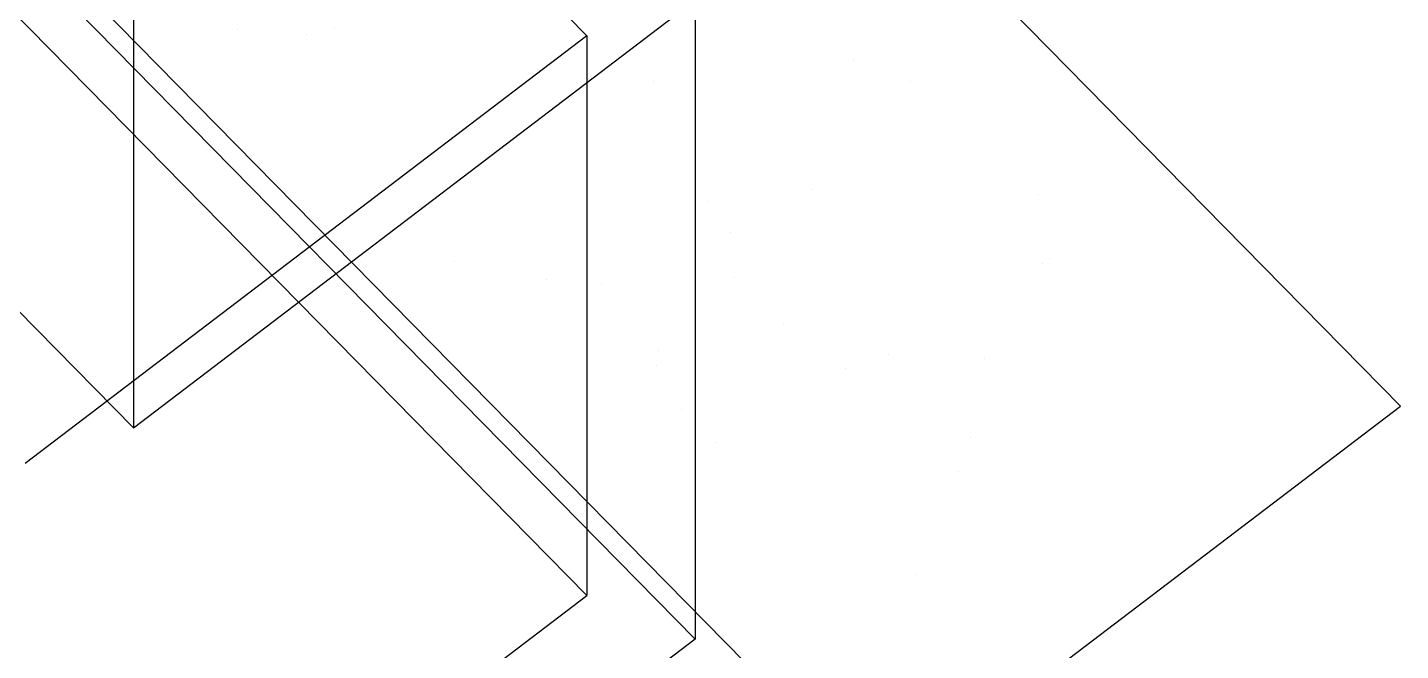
# Model space of a CAD drawing. Extents: x 0.1 to 1.91, y 6.56 to 8.08.
# Drawn here: x 1.3 to 1.907, y 7.346 to 7.622 of the extents above; entities that cross this region are included whole.
import ezdxf

# ---------------------------------------------------------------- set-up
doc = ezdxf.new("R2010")
doc.units = 0
doc.layers.get('0').update_dxf_attribs({"linetype": 'CONTINUOUS'})

msp = doc.modelspace()

# ---------------------------------------------------------------- linework, layer by layer
at = {"color": 7, "const_width": 0.000000113}
for points in [[(1.53145, 7.59504), (1.52688, 7.59969), (1.56055, 7.62532), (1.55812, 7.62563), (1.55546, 7.62618), (1.55258, 7.62696), (1.54974, 7.62786), (1.54722, 7.6288), (1.54503, 7.62977), (1.55014, 7.63366), (1.55408, 7.6323), (1.558, 7.63131), (1.5619, 7.63068), (1.56558, 7.63042), (1.56885, 7.6305), (1.57171, 7.63093), (1.57466, 7.62794), (1.53145, 7.59504)], [(1.70086, 7.62682), (1.65782, 7.59406), (1.65358, 7.59837)], [(1.68119, 7.62332), (1.68119, 7.62148), (1.68087, 7.61969), (1.69631, 7.63144)], [(1.41419, 7.59642), (1.40912, 7.59256), (1.38451, 7.61759), (1.3858, 7.61851), (1.3872, 7.61926), (1.38871, 7.61984), (1.39139, 7.62054), (1.3943, 7.62097), (1.39744, 7.62113), (1.40101, 7.62103), (1.40517, 7.62065), (1.40994, 7.62001), (1.41712, 7.61906), (1.42289, 7.61859), (1.42726, 7.61861), (1.43064, 7.61908), (1.43347, 7.61997), (1.43575, 7.62128), (1.43752, 7.62301)], [(1.44498, 7.62242), (1.44318, 7.6192), (1.44033, 7.61641), (1.43851, 7.61521), (1.43652, 7.61423), (1.43434, 7.61347), (1.4319, 7.61294), (1.42914, 7.61263), (1.42605, 7.61256), (1.42225, 7.61274), (1.41738, 7.61321), (1.41143, 7.61396), (1.40663, 7.61461), (1.40307, 7.61503), (1.40073, 7.61521), (1.39904, 7.61523), (1.39745, 7.61516), (1.39594, 7.615), (1.41419, 7.59642)], [(1.65358, 7.59837), (1.65752, 7.60137), (1.65296, 7.60142), (1.6489, 7.6028), (1.64533, 7.60551), (1.64347, 7.60781), (1.64218, 7.61034), (1.64146, 7.6131), (1.64134, 7.61598), (1.64186, 7.61886), (1.64301, 7.62173)], [(1.65128, 7.62188), (1.64902, 7.61887), (1.64792, 7.61588), (1.64782, 7.61305), (1.64855, 7.61055), (1.65011, 7.60837), (1.65232, 7.60668), (1.65496, 7.60568), (1.65804, 7.60535), (1.66142, 7.60586), (1.665, 7.60734), (1.66878, 7.6098), (1.67243, 7.613), (1.67485, 7.61611), (1.67604, 7.61912), (1.67617, 7.62195)], [(1.44439, 7.59818), (1.44357, 7.60064), (1.44331, 7.60294), (1.44361, 7.60508), (1.44443, 7.60707), (1.44576, 7.60889), (1.44758, 7.61055), (1.45087, 7.61247), (1.45447, 7.61349), (1.4584, 7.61359), (1.46234, 7.61274), (1.46599, 7.61092), (1.46937, 7.60812), (1.47204, 7.60475), (1.47357, 7.60126), (1.47394, 7.59765), (1.47325, 7.59418), (1.47159, 7.59116), (1.46894, 7.58856), (1.46688, 7.58726), (1.46469, 7.58639), (1.46237, 7.58597), (1.45995, 7.58601), (1.45743, 7.58654), (1.45483, 7.58757), (1.45589, 7.58464), (1.45624, 7.58181), (1.45588, 7.57908), (1.45483, 7.57652), (1.45314, 7.57417), (1.4508, 7.57203), (1.44694, 7.56976), (1.44272, 7.56855), (1.43815, 7.56841), (1.43357, 7.56935), (1.42935, 7.57141), (1.4255, 7.57459), (1.42248, 7.5784), (1.42078, 7.58237), (1.42038, 7.5865), (1.42123, 7.59048), (1.42324, 7.59401), (1.42641, 7.5971), (1.42926, 7.5989), (1.43222, 7.60006), (1.43529, 7.60058), (1.43837, 7.60044), (1.44141, 7.59964), (1.44439, 7.59818)], [(1.70199, 7.61486), (1.70807, 7.61948), (1.71264, 7.61483), (1.70656, 7.61021), (1.70199, 7.61486)], [(1.45243, 7.60593), (1.45071, 7.60428), (1.44961, 7.60244), (1.44914, 7.6004), (1.44931, 7.59831), (1.45014, 7.59632), (1.45162, 7.59443), (1.45349, 7.59291), (1.45557, 7.59193), (1.45787, 7.59149), (1.46019, 7.59158), (1.46232, 7.59221), (1.46427, 7.59336), (1.46592, 7.59495), (1.46696, 7.59678), (1.46742, 7.59885), (1.46727, 7.60096), (1.46649, 7.60293), (1.46507, 7.60476), (1.46321, 7.60627), (1.46112, 7.60725), (1.45879, 7.6077), (1.45646, 7.60763), (1.45434, 7.60704), (1.45243, 7.60593)], [(1.69621, 7.61045), (1.70078, 7.6058), (1.66961, 7.58207), (1.66503, 7.58672), (1.69621, 7.61045)], [(1.55781, 7.56823), (1.56811, 7.57607), (1.55196, 7.5925), (1.5568, 7.59619), (1.60168, 7.60014), (1.60541, 7.59634), (1.57753, 7.57511), (1.58256, 7.56999), (1.57771, 7.56631), (1.57268, 7.57142), (1.56238, 7.56358), (1.55781, 7.56823)], [(1.67656, 7.57499), (1.70774, 7.59873), (1.71185, 7.59454), (1.70742, 7.59117), (1.71255, 7.59103), (1.71712, 7.58942), (1.72114, 7.58635), (1.72261, 7.58465), (1.72377, 7.58288), (1.72461, 7.58102), (1.72511, 7.57918), (1.72525, 7.57747), (1.72501, 7.57588), (1.72446, 7.57438), (1.72363, 7.5729), (1.72253, 7.57146), (1.72145, 7.57039), (1.71982, 7.569), (1.71765, 7.56729), (1.69848, 7.5527), (1.69391, 7.55735), (1.71287, 7.57179), (1.71479, 7.57335), (1.71622, 7.57475), (1.71717, 7.57601), (1.71772, 7.57722), (1.71794, 7.57851), (1.71783, 7.57987), (1.7174, 7.58125), (1.71666, 7.58257), (1.7156, 7.58384), (1.7135, 7.58555), (1.71111, 7.58672), (1.70841, 7.58734), (1.70538, 7.58712), (1.70196, 7.58578), (1.69816, 7.58331), (1.68114, 7.57034), (1.67656, 7.57499)], [(1.43108, 7.5923), (1.42969, 7.59106), (1.42855, 7.58963), (1.42764, 7.58802), (1.42705, 7.5863), (1.42688, 7.58454), (1.42712, 7.58273), (1.42772, 7.58097), (1.42865, 7.57934), (1.42989, 7.57784), (1.43222, 7.57596), (1.43484, 7.57474), (1.43774, 7.5742), (1.4407, 7.57434), (1.44347, 7.57519), (1.44607, 7.57674), (1.44822, 7.57882), (1.44959, 7.58116), (1.45018, 7.58378), (1.44998, 7.58645), (1.44898, 7.58895), (1.44718, 7.59127), (1.44488, 7.59313), (1.44227, 7.59431), (1.43937, 7.59483), (1.43641, 7.59468), (1.43365, 7.59383), (1.43108, 7.5923)], [(1.48065, 7.58631), (1.48572, 7.59018), (1.50982, 7.56566), (1.50572, 7.56253), (1.50012, 7.56247), (1.49389, 7.56191), (1.48704, 7.56085), (1.48001, 7.55933), (1.47324, 7.55737), (1.46673, 7.55499), (1.46222, 7.55298), (1.45769, 7.55057), (1.45315, 7.54777), (1.44845, 7.55254), (1.4523, 7.55507), (1.45697, 7.5576), (1.46245, 7.56013), (1.46845, 7.56245), (1.47465, 7.56437), (1.48106, 7.56587), (1.48738, 7.56695), (1.49332, 7.56758), (1.49888, 7.56776), (1.48065, 7.58631)], [(1.59236, 7.59453), (1.5613, 7.59162), (1.57296, 7.57976), (1.59236, 7.59453)], [(1.5893, 7.5362), (1.58473, 7.54085), (1.6184, 7.56648), (1.61597, 7.56679), (1.61331, 7.56734), (1.61043, 7.56811), (1.60759, 7.56902), (1.60508, 7.56996), (1.60289, 7.57093), (1.60799, 7.57482), (1.61193, 7.57346), (1.61585, 7.57247), (1.61975, 7.57184), (1.62343, 7.57158), (1.6267, 7.57166), (1.62956, 7.57209), (1.63251, 7.56909), (1.5893, 7.5362)], [(1.72693, 7.5306), (1.72376, 7.53116), (1.72096, 7.53192), (1.71852, 7.53289), (1.71635, 7.53409), (1.71433, 7.53554), (1.71246, 7.53723), (1.71, 7.54023), (1.70856, 7.54318), (1.70813, 7.54609), (1.70864, 7.54883), (1.70998, 7.55127), (1.71216, 7.55341), (1.71374, 7.55443), (1.71544, 7.55519), (1.71724, 7.55567), (1.71909, 7.5559), (1.72089, 7.55587), (1.72264, 7.55558), (1.72436, 7.55509), (1.72603, 7.55441), (1.72767, 7.55356), (1.72899, 7.55269), (1.7306, 7.55152), (1.73252, 7.55003), (1.73643, 7.54702), (1.73975, 7.54471), (1.74249, 7.54312), (1.74314, 7.54359), (1.74361, 7.54393), (1.7439, 7.54415), (1.7457, 7.54577), (1.74678, 7.54736), (1.74715, 7.54893), (1.74679, 7.55106), (1.74565, 7.55328), (1.74374, 7.55558), (1.74163, 7.55747), (1.73961, 7.55875), (1.73767, 7.55943), (1.73564, 7.55955), (1.73334, 7.55915), (1.73077, 7.55823), (1.72701, 7.56331), (1.72957, 7.56438), (1.73203, 7.56506), (1.73437, 7.56535), (1.7367, 7.56521), (1.73909, 7.56464), (1.74155, 7.56363), (1.74402, 7.56221), (1.74642, 7.56041), (1.74877, 7.55824), (1.75083, 7.55597), (1.75238, 7.55383), (1.75345, 7.55182), (1.75408, 7.54997), (1.75435, 7.54829), (1.75426, 7.54679), (1.75383, 7.54539), (1.75311, 7.54399), (1.75208, 7.54261), (1.75107, 7.54161), (1.74952, 7.5403), (1.74744, 7.53867), (1.74039, 7.5333), (1.73612, 7.52999), (1.73311, 7.52752), (1.73137, 7.52591), (1.73034, 7.52467), (1.72948, 7.52333), (1.72878, 7.52189), (1.724, 7.52674), (1.72474, 7.52805), (1.72572, 7.52933), (1.72693, 7.5306)], [(1.48251, 7.53561), (1.48737, 7.5315), (1.48569, 7.52935), (1.48466, 7.52731), (1.48431, 7.52537), (1.48456, 7.52352), (1.48537, 7.52174), (1.48673, 7.52003), (1.4882, 7.51876), (1.4898, 7.51779), (1.49154, 7.51712), (1.49336, 7.51674), (1.49522, 7.51662), (1.49712, 7.51675), (1.49915, 7.51715), (1.5014, 7.51785), (1.50386, 7.51885), (1.50637, 7.52008), (1.50875, 7.52148), (1.511, 7.52307), (1.51127, 7.52328), (1.51162, 7.52355), (1.51203, 7.5239), (1.50943, 7.52374), (1.50682, 7.52397), (1.50419, 7.52459), (1.50169, 7.52558), (1.49946, 7.52692), (1.49748, 7.52862), (1.49499, 7.53193), (1.49367, 7.53556), (1.49353, 7.53953), (1.49461, 7.54351), (1.49695, 7.54719), (1.50055, 7.55056), (1.505, 7.55329), (1.50963, 7.55483), (1.51443, 7.55519), (1.51906, 7.55442), (1.52318, 7.5526), (1.52679, 7.54972), (1.52889, 7.54713), (1.53035, 7.54431), (1.53117, 7.54124), (1.53129, 7.53805), (1.53067, 7.53487), (1.52929, 7.53168), (1.52696, 7.52836), (1.52344, 7.52476), (1.51875, 7.52088), (1.51345, 7.51715), (1.50855, 7.51434), (1.50406, 7.51245), (1.49986, 7.51139), (1.49585, 7.51107), (1.49201, 7.51148), (1.48844, 7.51259), (1.48519, 7.51438), (1.48228, 7.51683), (1.47986, 7.51985), (1.47842, 7.52298), (1.47795, 7.52622), (1.47847, 7.52947), (1.47999, 7.53259), (1.48251, 7.53561)], [(1.52021, 7.53103), (1.52281, 7.53341), (1.52452, 7.53596), (1.52534, 7.53866), (1.52533, 7.5413), (1.52454, 7.54369), (1.52297, 7.54582), (1.52071, 7.54755), (1.51798, 7.54862), (1.51479, 7.54903), (1.51142, 7.5487), (1.50819, 7.54757), (1.50507, 7.54565), (1.50274, 7.54345), (1.50123, 7.54103), (1.50054, 7.53838), (1.50065, 7.53573), (1.50156, 7.53328), (1.50326, 7.53104), (1.50554, 7.52923), (1.50814, 7.52812), (1.51105, 7.52769), (1.51412, 7.528), (1.51717, 7.52912), (1.52021, 7.53103)], [(1.61239, 7.53291), (1.61767, 7.5288), (1.6156, 7.52607), (1.61434, 7.52352), (1.61387, 7.52115), (1.61413, 7.51893), (1.615, 7.51687), (1.6165, 7.51495), (1.61883, 7.51309), (1.6215, 7.5119), (1.62453, 7.51138), (1.62763, 7.51153), (1.6305, 7.51241), (1.63315, 7.51399), (1.63521, 7.51596), (1.63653, 7.51818), (1.6371, 7.52065), (1.63692, 7.52317), (1.63596, 7.52554), (1.63423, 7.52777), (1.63323, 7.52867), (1.63196, 7.52961), (1.63042, 7.5306), (1.63557, 7.53362), (1.63582, 7.5333), (1.63604, 7.53304), (1.63624, 7.53282), (1.63832, 7.53106), (1.64066, 7.52972), (1.64326, 7.52882), (1.64595, 7.52855), (1.64853, 7.52914), (1.65103, 7.53057), (1.65267, 7.53216), (1.6537, 7.53396), (1.65414, 7.53597), (1.65396, 7.53804), (1.65313, 7.54002), (1.65166, 7.54189), (1.64976, 7.54344), (1.64763, 7.54445), (1.64527, 7.54494), (1.64272, 7.54485), (1.64002, 7.54415), (1.63718, 7.54284), (1.63354, 7.5482), (1.63762, 7.54989), (1.64163, 7.55068), (1.64559, 7.5506), (1.64935, 7.54965), (1.65279, 7.54789), (1.6559, 7.5453), (1.65771, 7.54316), (1.65908, 7.54088), (1.66, 7.53844), (1.66045, 7.53598), (1.66038, 7.5336), (1.6598, 7.53131), (1.65878, 7.52919), (1.65738, 7.52732), (1.65561, 7.52571), (1.65366, 7.52448), (1.65154, 7.52363), (1.64924, 7.52316), (1.64681, 7.52309), (1.64432, 7.52347), (1.64176, 7.52429), (1.643, 7.52161), (1.64349, 7.51894), (1.64324, 7.51629), (1.64225, 7.51373), (1.64054, 7.51135), (1.63812, 7.50914), (1.63416, 7.50683), (1.62979, 7.50561), (1.62501, 7.50548), (1.62026, 7.50645), (1.61595, 7.5085), (1.6121, 7.51165), (1.6094, 7.51507), (1.60781, 7.51868), (1.60734, 7.52249), (1.60796, 7.52626), (1.60965, 7.52973), (1.61239, 7.53291)], [(1.73835, 7.53997), (1.73567, 7.54137), (1.73252, 7.5434), (1.72889, 7.54604), (1.72687, 7.54752), (1.72519, 7.5486), (1.72385, 7.5493), (1.72268, 7.54968), (1.7215, 7.54986), (1.72033, 7.54982), (1.71919, 7.54959), (1.71815, 7.54916), (1.71718, 7.54856), (1.71601, 7.54739), (1.71529, 7.54602), (1.71504, 7.54447), (1.71533, 7.54279), (1.71621, 7.54106), (1.71769, 7.53928), (1.71953, 7.53766), (1.72154, 7.53641), (1.72372, 7.53551), (1.72597, 7.535), (1.7282, 7.53491), (1.7304, 7.53522), (1.73219, 7.53586), (1.7342, 7.53695), (1.73642, 7.53849), (1.73835, 7.53997)], [(1.74912, 7.5096), (1.74512, 7.50537), (1.74361, 7.50644), (1.7423, 7.50749), (1.74119, 7.50853), (1.73976, 7.51017), (1.73877, 7.51171), (1.73824, 7.51315), (1.73809, 7.5145), (1.73824, 7.51576), (1.7387, 7.51693), (1.73975, 7.51828), (1.74164, 7.52005), (1.74438, 7.52225), (1.76232, 7.5359), (1.75897, 7.53931), (1.76308, 7.54244), (1.76643, 7.53903), (1.77415, 7.54491), (1.78186, 7.5427), (1.77097, 7.53441), (1.77557, 7.52973), (1.77146, 7.5266), (1.76686, 7.53128), (1.74864, 7.5174), (1.74733, 7.51636), (1.74645, 7.51554), (1.74597, 7.51494), (1.74576, 7.51444), (1.74568, 7.51391), (1.74573, 7.51336), (1.74593, 7.51278), (1.74633, 7.51215), (1.74691, 7.51148), (1.74749, 7.51093), (1.74823, 7.5103), (1.74912, 7.5096)], [(1.51143, 7.50619), (1.51629, 7.50207), (1.51461, 7.49993), (1.51359, 7.49789), (1.51323, 7.49595), (1.51348, 7.4941), (1.51429, 7.49232), (1.51566, 7.49061), (1.51713, 7.48934), (1.51873, 7.48837), (1.52047, 7.4877), (1.52229, 7.48732), (1.52415, 7.48719), (1.52605, 7.48732), (1.52808, 7.48773), (1.53032, 7.48843), (1.53278, 7.48943), (1.53529, 7.49066), (1.53767, 7.49206), (1.53993, 7.49364), (1.5402, 7.49386), (1.54054, 7.49413), (1.54096, 7.49447), (1.53836, 7.49432), (1.53574, 7.49455), (1.53312, 7.49517), (1.53062, 7.49616), (1.52838, 7.4975), (1.52641, 7.4992), (1.52391, 7.5025), (1.5226, 7.50614), (1.52246, 7.51011), (1.52354, 7.51409), (1.52588, 7.51777), (1.52947, 7.52114), (1.53393, 7.52387), (1.53855, 7.52541), (1.54335, 7.52577), (1.54798, 7.525), (1.5521, 7.52317), (1.55571, 7.52029), (1.55781, 7.51771), (1.55927, 7.51489), (1.56009, 7.51182), (1.56022, 7.50863), (1.55959, 7.50545), (1.55822, 7.50226), (1.55588, 7.49894), (1.55237, 7.49534), (1.54767, 7.49146), (1.54238, 7.48773), (1.53748, 7.48492), (1.53299, 7.48303), (1.52879, 7.48197), (1.52477, 7.48164), (1.52094, 7.48206), (1.51736, 7.48317), (1.51412, 7.48495), (1.51121, 7.48741), (1.50879, 7.49043), (1.50734, 7.49356), (1.50688, 7.4968), (1.5074, 7.50004), (1.50892, 7.50317), (1.51143, 7.50619)], [(1.54914, 7.50161), (1.55173, 7.50399), (1.55344, 7.50654), (1.55427, 7.50923), (1.55426, 7.51188), (1.55347, 7.51427), (1.5519, 7.5164), (1.54963, 7.51813), (1.5469, 7.5192), (1.54371, 7.5196), (1.54035, 7.51928), (1.53711, 7.51815), (1.534, 7.51623), (1.53167, 7.51403), (1.53016, 7.51161), (1.52946, 7.50896), (1.52958, 7.50631), (1.53049, 7.50386), (1.53219, 7.50162), (1.53447, 7.49981), (1.53706, 7.49869), (1.53998, 7.49827), (1.54305, 7.49858), (1.5461, 7.4997), (1.54914, 7.50161)], [(1.6616, 7.46266), (1.65703, 7.46731), (1.6907, 7.49294), (1.68827, 7.49325), (1.68561, 7.49379), (1.68273, 7.49457), (1.67989, 7.49548), (1.67738, 7.49642), (1.67519, 7.49739), (1.68029, 7.50128), (1.68423, 7.49992), (1.68815, 7.49893), (1.69205, 7.4983), (1.69573, 7.49803), (1.699, 7.49812), (1.70186, 7.49855), (1.70481, 7.49555), (1.6616, 7.46266)], [(1.6325, 7.49226), (1.63851, 7.49684), (1.64372, 7.49154), (1.6377, 7.48696), (1.6325, 7.49226)], [(1.60039, 7.4558), (1.59543, 7.46011), (1.59685, 7.46202), (1.59778, 7.46375), (1.59822, 7.46531), (1.59815, 7.46762), (1.59738, 7.46974), (1.59591, 7.47168), (1.59436, 7.47298), (1.59261, 7.47392), (1.59067, 7.47451), (1.58793, 7.4748), (1.58503, 7.47461), (1.58195, 7.47392), (1.5786, 7.47261), (1.57485, 7.47052), (1.5707, 7.46766), (1.57366, 7.46781), (1.57644, 7.46754), (1.57906, 7.46684), (1.58146, 7.46579), (1.58359, 7.46446), (1.58547, 7.46283), (1.58793, 7.45955), (1.58923, 7.45593), (1.58936, 7.45195), (1.5883, 7.44797), (1.58602, 7.44433), (1.58252, 7.44103), (1.57972, 7.43919), (1.5767, 7.43779), (1.57348, 7.43683), (1.57021, 7.43636), (1.56705, 7.43641), (1.564, 7.437), (1.56113, 7.43809), (1.55852, 7.43965), (1.55616, 7.44169), (1.55312, 7.44573), (1.55164, 7.45013), (1.5517, 7.45487), (1.55363, 7.4599), (1.55777, 7.46519), (1.5641, 7.47072), (1.57211, 7.47603), (1.57948, 7.47928), (1.58623, 7.48048), (1.59156, 7.47993), (1.59633, 7.47801), (1.60054, 7.4747), (1.60297, 7.47166), (1.60442, 7.4685), (1.60489, 7.46521), (1.60437, 7.46193), (1.60287, 7.4588), (1.60039, 7.4558)], [(1.68394, 7.45763), (1.68881, 7.45352), (1.68712, 7.45137), (1.6861, 7.44933), (1.68575, 7.44739), (1.686, 7.44554), (1.6868, 7.44376), (1.68817, 7.44205), (1.68964, 7.44078), (1.69124, 7.43981), (1.69298, 7.43915), (1.6948, 7.43876), (1.69666, 7.43864), (1.69856, 7.43877), (1.70059, 7.43917), (1.70284, 7.43987), (1.7053, 7.44087), (1.7078, 7.4421), (1.71019, 7.44351), (1.71244, 7.44509), (1.71271, 7.4453), (1.71306, 7.44557), (1.71347, 7.44592), (1.71087, 7.44576), (1.70826, 7.44599), (1.70563, 7.44661), (1.70313, 7.4476), (1.70089, 7.44894), (1.69892, 7.45064), (1.69643, 7.45395), (1.69511, 7.45758), (1.69497, 7.46155), (1.69605, 7.46553), (1.69839, 7.46921), (1.70199, 7.47258), (1.70644, 7.47531), (1.71106, 7.47685), (1.71587, 7.47721), (1.7205, 7.47644), (1.72462, 7.47462), (1.72823, 7.47174), (1.73033, 7.46915), (1.73179, 7.46633), (1.73261, 7.46326), (1.73273, 7.46007), (1.73211, 7.45689), (1.73073, 7.45371), (1.7284, 7.45038), (1.72488, 7.44678), (1.72019, 7.4429), (1.71489, 7.43917), (1.70999, 7.43636), (1.7055, 7.43447), (1.7013, 7.43341), (1.69728, 7.43309), (1.69345, 7.4335), (1.68987, 7.43461), (1.68663, 7.4364), (1.68372, 7.43885), (1.6813, 7.44187), (1.67986, 7.445), (1.67939, 7.44824), (1.67991, 7.45149), (1.68143, 7.45461), (1.68394, 7.45763)], [(1.53228, 7.46728), (1.5383, 7.47186), (1.54351, 7.46656), (1.53749, 7.46198), (1.53228, 7.46728)], [(1.72165, 7.45305), (1.72425, 7.45544), (1.72595, 7.45798), (1.72678, 7.46068), (1.72677, 7.46332), (1.72598, 7.46571), (1.72441, 7.46784), (1.72215, 7.46957), (1.71942, 7.47064), (1.71623, 7.47105), (1.71286, 7.47072), (1.70962, 7.46959), (1.70651, 7.46767), (1.70418, 7.46547), (1.70267, 7.46305), (1.70198, 7.4604), (1.70209, 7.45775), (1.703, 7.4553), (1.7047, 7.45306), (1.70698, 7.45125), (1.70958, 7.45014), (1.71249, 7.44971), (1.71556, 7.45002), (1.71861, 7.45114), (1.72165, 7.45305)], [(1.56317, 7.46066), (1.56148, 7.45918), (1.56008, 7.45752), (1.55895, 7.45566), (1.55817, 7.45373), (1.55784, 7.45181), (1.55795, 7.44992), (1.55845, 7.44812), (1.55927, 7.44651), (1.56043, 7.44507), (1.56257, 7.44343), (1.56513, 7.44243), (1.56811, 7.44207), (1.57128, 7.44242), (1.57442, 7.44358), (1.57753, 7.44553), (1.58006, 7.44787), (1.58172, 7.45035), (1.5825, 7.45298), (1.58244, 7.45558), (1.58157, 7.45799), (1.57989, 7.4602), (1.57764, 7.46198), (1.57503, 7.46311), (1.57206, 7.4636), (1.56897, 7.46338), (1.56601, 7.4624), (1.56317, 7.46066)], [(1.62931, 7.42638), (1.62435, 7.43069), (1.62578, 7.43259), (1.62671, 7.43433), (1.62715, 7.43589), (1.62707, 7.4382), (1.6263, 7.44032), (1.62484, 7.44226), (1.62328, 7.44356), (1.62154, 7.4445), (1.61959, 7.44509), (1.61686, 7.44538), (1.61395, 7.44519), (1.61088, 7.4445), (1.60752, 7.44319), (1.60377, 7.4411), (1.59963, 7.43824), (1.60258, 7.43839), (1.60537, 7.43812), (1.60798, 7.43742), (1.61038, 7.43637), (1.61252, 7.43503), (1.6144, 7.43341), (1.61686, 7.43013), (1.61816, 7.4265), (1.61829, 7.42253), (1.61723, 7.41855), (1.61495, 7.4149), (1.61145, 7.41161), (1.60864, 7.40977), (1.60563, 7.40837), (1.60241, 7.40741), (1.59914, 7.40694), (1.59598, 7.40699), (1.59293, 7.40758), (1.59006, 7.40867), (1.58745, 7.41023), (1.58508, 7.41227), (1.58205, 7.41631), (1.58056, 7.42071), (1.58062, 7.42544), (1.58256, 7.43048), (1.58669, 7.43577), (1.59303, 7.4413), (1.60103, 7.44661), (1.60841, 7.44986), (1.61516, 7.45106), (1.62049, 7.45051), (1.62525, 7.44859), (1.62946, 7.44528), (1.6319, 7.44224), (1.63335, 7.43908), (1.63381, 7.43579), (1.63329, 7.43251), (1.63179, 7.42937), (1.62931, 7.42638)], [(1.75845, 7.42194), (1.75349, 7.42625), (1.75491, 7.42816), (1.75585, 7.42989), (1.75629, 7.43145), (1.75621, 7.43376), (1.75544, 7.43588), (1.75397, 7.43782), (1.75242, 7.43912), (1.75067, 7.44006), (1.74873, 7.44065), (1.74599, 7.44094), (1.74309, 7.44075), (1.74001, 7.44006), (1.73666, 7.43875), (1.73291, 7.43666), (1.72877, 7.4338), (1.73172, 7.43395), (1.73451, 7.43368), (1.73712, 7.43298), (1.73952, 7.43193), (1.74166, 7.4306), (1.74353, 7.42897), (1.746, 7.42569), (1.7473, 7.42207), (1.74743, 7.41809), (1.74637, 7.41411), (1.74409, 7.41047), (1.74059, 7.40717), (1.73778, 7.40533), (1.73477, 7.40393), (1.73155, 7.40297), (1.72827, 7.4025), (1.72511, 7.40255), (1.72207, 7.40314), (1.7192, 7.40423), (1.71658, 7.40579), (1.71422, 7.40783), (1.71119, 7.41187), (1.7097, 7.41627), (1.70976, 7.42101), (1.7117, 7.42604), (1.71583, 7.43133), (1.72217, 7.43686), (1.73017, 7.44217), (1.73755, 7.44542), (1.7443, 7.44662), (1.74962, 7.44607), (1.75439, 7.44415), (1.7586, 7.44084), (1.76103, 7.4378), (1.76249, 7.43464), (1.76295, 7.43135), (1.76243, 7.42807), (1.76093, 7.42494), (1.75845, 7.42194)], [(1.59209, 7.43124), (1.59041, 7.42976), (1.589, 7.4281), (1.58787, 7.42624), (1.5871, 7.42431), (1.58677, 7.42239), (1.58688, 7.42049), (1.58737, 7.4187), (1.5882, 7.41708), (1.58935, 7.41565), (1.59149, 7.41401), (1.59405, 7.41301), (1.59703, 7.41264), (1.6002, 7.413), (1.60334, 7.41416), (1.60645, 7.41611), (1.60899, 7.41845), (1.61065, 7.42093), (1.61143, 7.42356), (1.61136, 7.42616), (1.61049, 7.42857), (1.60881, 7.43078), (1.60657, 7.43256), (1.60396, 7.43369), (1.60099, 7.43417), (1.5979, 7.43395), (1.59493, 7.43298), (1.59209, 7.43124)], [(1.72123, 7.4268), (1.71955, 7.42532), (1.71814, 7.42366), (1.71701, 7.4218), (1.71623, 7.41987), (1.7159, 7.41795), (1.71601, 7.41606), (1.71651, 7.41426), (1.71734, 7.41265), (1.71849, 7.41121), (1.72063, 7.40957), (1.72319, 7.40857), (1.72617, 7.40821), (1.72934, 7.40856), (1.73248, 7.40972), (1.73559, 7.41167), (1.73813, 7.41401), (1.73978, 7.41649), (1.74056, 7.41912), (1.7405, 7.42172), (1.73963, 7.42413), (1.73795, 7.42634), (1.7357, 7.42812), (1.7331, 7.42925), (1.73013, 7.42973), (1.72704, 7.42952), (1.72407, 7.42854), (1.72123, 7.4268)], [(1.61266, 7.40322), (1.61752, 7.39911), (1.61584, 7.39697), (1.61482, 7.39493), (1.61446, 7.39299), (1.61471, 7.39114), (1.61552, 7.38936), (1.61688, 7.38765), (1.61835, 7.38637), (1.61996, 7.3854), (1.62169, 7.38474), (1.62351, 7.38436), (1.62537, 7.38423), (1.62728, 7.38436), (1.6293, 7.38477), (1.63155, 7.38547), (1.63401, 7.38646), (1.63652, 7.38769), (1.6389, 7.3891), (1.64115, 7.39068), (1.64143, 7.39089), (1.64177, 7.39117), (1.64219, 7.39151), (1.63958, 7.39136), (1.63697, 7.39159), (1.63435, 7.39221), (1.63185, 7.3932), (1.62961, 7.39454), (1.62763, 7.39624), (1.62514, 7.39954), (1.62382, 7.40318), (1.62369, 7.40715), (1.62476, 7.41113), (1.6271, 7.41481), (1.6307, 7.41818), (1.63515, 7.42091), (1.63978, 7.42245), (1.64458, 7.4228), (1.64921, 7.42204), (1.65333, 7.42021), (1.65694, 7.41733), (1.65904, 7.41475), (1.6605, 7.41192), (1.66132, 7.40886), (1.66144, 7.40567), (1.66082, 7.40248), (1.65945, 7.3993), (1.65711, 7.39598), (1.65359, 7.39238), (1.6489, 7.38849), (1.6436, 7.38477), (1.63871, 7.38196), (1.63421, 7.38007), (1.63002, 7.37901), (1.626, 7.37868), (1.62216, 7.37909), (1.61859, 7.38021), (1.61535, 7.38199), (1.61244, 7.38445), (1.61001, 7.38746), (1.60857, 7.3906), (1.6081, 7.39384), (1.60862, 7.39708), (1.61014, 7.40021), (1.61266, 7.40322)], [(1.65037, 7.39864), (1.65296, 7.40103), (1.65467, 7.40357), (1.65549, 7.40627), (1.65549, 7.40892), (1.6547, 7.41131), (1.65312, 7.41343), (1.65086, 7.41517), (1.64813, 7.41624), (1.64494, 7.41664), (1.64158, 7.41632), (1.63834, 7.41519), (1.63522, 7.41326), (1.63289, 7.41107), (1.63138, 7.40864), (1.63069, 7.406), (1.63081, 7.40334), (1.63171, 7.4009), (1.63342, 7.39866), (1.63569, 7.39685), (1.63829, 7.39573), (1.6412, 7.3953), (1.64427, 7.39562), (1.64733, 7.39673), (1.65037, 7.39864)], [(1.74581, 7.377), (1.75612, 7.38485), (1.73996, 7.40127), (1.74481, 7.40496), (1.78968, 7.40891), (1.79342, 7.40511), (1.76553, 7.38388), (1.77056, 7.37877), (1.76572, 7.37508), (1.76069, 7.3802), (1.75038, 7.37235), (1.74581, 7.377)], [(1.78036, 7.4033), (1.7493, 7.40039), (1.76096, 7.38853), (1.78036, 7.4033)], [(1.6456, 7.35202), (1.6559, 7.35986), (1.63975, 7.37629), (1.6446, 7.37998), (1.68947, 7.38393), (1.69321, 7.38013), (1.66532, 7.3589), (1.67035, 7.35379), (1.6655, 7.3501), (1.66047, 7.35521), (1.65017, 7.34737), (1.6456, 7.35202)], [(1.68015, 7.37832), (1.64909, 7.37541), (1.66075, 7.36355), (1.68015, 7.37832)]]:
    msp.add_lwpolyline(points, dxfattribs=at)
at = {"color": 7}
for points in [[(1.44885, 7.92043, -0.09424), (1.21956, 7.74587, 0), (1.67772, 7.27986, 0.25158), (1.90701, 7.45442, 0.15735), (1.44885, 7.92043, -0.09424)], [(1.59539, 7.35153, -1.16295), (1.26226, 7.69037, -1.34588)]]:
    msp.add_polyline3d(points, dxfattribs=at)
at = {"color": 9}
for points in [[(1.2588, 7.91161, -0.83526), (1.54751, 7.61795, -0.67672)], [(1.2588, 7.91161, -0.83526), (1.54751, 7.61795, -0.67672)], [(1.01411, 7.78365, -0.72117), (1.34724, 7.44481, -0.53825)], [(1.01411, 7.78365, -0.72117), (1.34724, 7.44481, -0.53825)], [(1.34724, 7.73775, 0.00439), (1.34724, 7.44481, -0.53825)], [(1.34724, 7.73775, 0.00439), (1.34724, 7.44481, -0.53825)], [(1.26226, 7.69037, -1.34588), (1.59539, 7.35153, -1.16295)], [(1.26226, 7.69037, -1.34588), (1.59539, 7.35153, -1.16295)], [(1.54751, 7.3707, -1.13473), (1.2588, 7.66436, -1.29326)], [(1.54751, 7.3707, -1.13473), (1.2588, 7.66436, -1.29326)], [(1.34724, 7.44481, -0.53825), (1.59539, 7.63372, -0.64023)], [(1.34724, 7.44481, -0.53825), (1.59539, 7.63372, -0.64023)], [(1.59539, 7.63372, -0.64023), (1.59539, 7.35153, -1.16295)], [(1.59539, 7.63372, -0.64023), (1.59539, 7.35153, -1.16295)], [(1.54751, 7.61795, -0.67672), (1.29936, 7.42904, -0.57474)], [(1.54751, 7.61795, -0.67672), (1.29936, 7.42904, -0.57474)], [(1.54751, 7.61795, -0.67672), (1.54751, 7.3707, -1.13473)], [(1.54751, 7.61795, -0.67672), (1.54751, 7.3707, -1.13473)], [(1.21379, 7.11664, -0.99757), (1.54751, 7.3707, -1.13473)], [(1.21379, 7.11664, -0.99757), (1.54751, 7.3707, -1.13473)], [(1.59539, 7.35153, -1.16295), (1.21033, 7.05838, -1.0047)], [(1.59539, 7.35153, -1.16295), (1.21033, 7.05838, -1.0047)]]:
    msp.add_polyline3d(points, dxfattribs=at)

doc.saveas('drawing.dxf')
